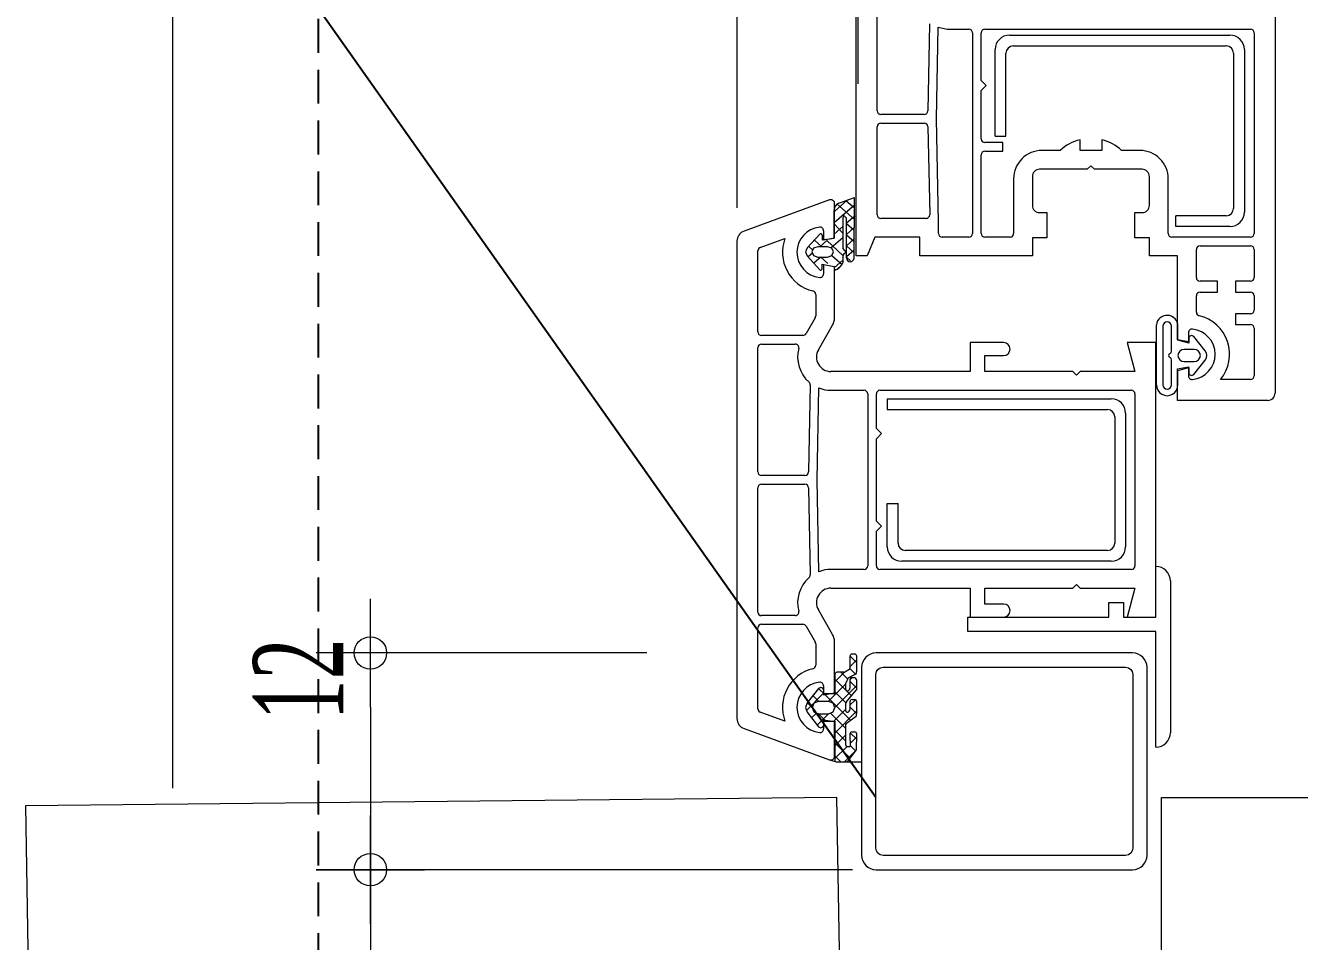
# Model space of a CAD drawing. Extents: x 775040 to 808375, y 4159409 to 4163651.
# Drawn here: x 807002.9 to 807073.4, y 4160637.2 to 4160687.9 of the extents above; entities that cross this region are included whole.
import ezdxf

# ---------------------------------------------------------------- set-up
doc = ezdxf.new("R2010")
doc.units = 0
doc.header["$MEASUREMENT"] = 0
doc.header["$PDMODE"] = 3
doc.linetypes.add('DASHED2', pattern=[0.1875, 0.125, -0.0625])
doc.linetypes.add('DUZ', pattern=[500, 500])
doc.layers.get('0').update_dxf_attribs({"linetype": 'DUZ'})
for name, color, linetype, lineweight in [('020-05', 2, 'Continuous', 20), ('05-DIM', 142, 'Continuous', 20), ('İÇ OLÇU', 31, 'Continuous', 18), ('PENCERE-05', 2, 'Continuous', 20)]:
    doc.layers.add(name, color=color, linetype=linetype, lineweight=lineweight)
doc.layers.add('hidden', color=4, linetype='DASHED2')
doc.layers.add('YAZI', color=3, linetype='Continuous')
doc.styles.add('DIN', font='times.ttf', dxfattribs={"width": 0.6})
doc.dimstyles.new('20', dxfattribs={"dimtxt": 4, "dimasz": 5, "dimexe": 0.03, "dimexo": 0, "dimgap": 0, "dimtad": 0, "dimdec": 0, "dimlfac": 100, "dimzin": 9, "dimdsep": 46, "dimtxsty": 'DIN', "dimblk": 'NOKTA', "dimcen": 0, "dimclrt": 2, "dimadec": 0, "dimazin": 0, "dimtm": 0.1, "dimtfac": 2, "dimtdec": 0, "dimtix": 1, "dimtmove": 2, "dimatfit": 3, "dimldrblk": 'NOKTA', "dimfxl": 0, "dimtvp": 0.7000000000000001, "dimtolj": 1, "dimtzin": 9, "dimarcsym": 0})

# ---------------------------------------------------------------- blocks, each defined once
blk = doc.blocks.new('NOKTA')
for p, q in [((0, -1), (0, 1)), ((-1, 0), (1, 0))]:
    blk.add_line(p, q)
blk.add_circle((0, 0), 0.3)
blk = doc.blocks.new('*D39')
at = {"layer": '05-DIM', "color": 0, "lineweight": -2, "transparency": 16777216}
for p, q in [((64810.99524013503, -4613.058420134596), (64794.69625259285, -4613.058420134596)), ((64795.69625259285, -4616.058420134596), (64795.69625259285, -4622.058420134596)), ((64807.65487296948, -4625.058420134596), (64794.69625259285, -4625.058420134596))]:
    blk.add_line(p, q, dxfattribs=at)
at = {"layer": 'Defpoints', "color": 0, "transparency": 16777216}
for p in [(64815.99524013503, -4613.058420134596), (64795.69625259285, -4625.058420134596), (64812.65487296948, -4625.058420134596)]:
    blk.add_point(p, dxfattribs=at)
at = {"layer": '05-DIM', "color": 0, "lineweight": -2, "transparency": 16777216, "xscale": 3, "yscale": 3, "zscale": 3}
for p, rotation in [((64795.69625259285, -4613.058420134596), 90), ((64795.69625259285, -4625.058420134596), 270)]:
    blk.add_blockref('NOKTA', p, dxfattribs=dict(at, rotation=rotation))
at = {"layer": '05-DIM', "color": 45, "transparency": 16777216, "insert": (64791.69625259285, -4614.521451715134), "char_height": 5, "attachment_point": 5, "rotation": 90, "style": 'DIN'}
blk.add_mtext('\\A1;12', dxfattribs=at)
blk = doc.blocks.new('*D40')
at = {"layer": '05-DIM', "color": 0, "lineweight": -2, "transparency": 16777216}
for p, q in [((64822.38528946511, -4625.058420134596), (64794.69625259285, -4625.058420134596)), ((64795.69625259285, -4628.058420134596), (64795.69625259285, -4636.058420134594)), ((64807.66275634557, -4639.058420134594), (64794.69625259285, -4639.058420134594))]:
    blk.add_line(p, q, dxfattribs=at)
at = {"layer": 'Defpoints', "color": 0, "transparency": 16777216}
for p in [(64827.38528946511, -4625.058420134596), (64795.69625259285, -4639.058420134594), (64812.66275634557, -4639.058420134594)]:
    blk.add_point(p, dxfattribs=at)
at = {"layer": '05-DIM', "color": 0, "lineweight": -2, "transparency": 16777216, "xscale": 3, "yscale": 3, "zscale": 3}
for p, rotation in [((64795.69625259285, -4625.058420134596), 90), ((64795.69625259285, -4639.058420134594), 270)]:
    blk.add_blockref('NOKTA', p, dxfattribs=dict(at, rotation=rotation))
at = {"layer": '05-DIM', "color": 45, "transparency": 16777216, "insert": (64792.19625259285, -4632.058420134584), "char_height": 5, "attachment_point": 5, "rotation": 90, "style": 'DIN'}
blk.add_mtext('\\A1;14', dxfattribs=at)
blk = doc.blocks.new('ETHYT')
at = {"color": 23}
for p, q in [((64821.53035713204, -4621.058420134596), (64776.59647534424, -4621.521274747221)), ((64821.73446346544, -4633.05687905876), (64821.53035713204, -4621.058420134596)), ((64776.59647534424, -4621.521274747221), (64776.80058167764, -4633.519733671386))]:
    blk.add_line(p, q, dxfattribs=at)
for points in [[(64837.90458167763, -4613.058420134596), (64823.69658167764, -4613.058420134596, 0.4142135623720972), (64822.89658167765, -4613.858420134593), (64822.89658167765, -4624.258420134594, 0.414213562372763), (64823.69658167764, -4625.058420134596), (64837.90458167763, -4625.058420134596, 0.4142135623747609), (64838.70458167765, -4624.258420134594), (64838.70458167765, -4613.858420134593, 0.4142135623747608)], [(64837.91418167764, -4623.868020134596, -0.414213562371098), (64837.51418167764, -4624.268020134594), (64824.08698167764, -4624.268020134594, -0.4142135623684344), (64823.68698167765, -4623.868020134596), (64823.68698167765, -4614.248820134595, -0.4142135623710982), (64824.08698167765, -4613.848820134595), (64837.51418167764, -4613.848820134595, -0.4142135623710981), (64837.91418167764, -4614.248820134595)]]:
    blk.add_lwpolyline(points, format="xyb", close=True, dxfattribs=at)
blk.add_lwpolyline([(64839.49624320568, -4633.058420134596), (64839.49624320568, -4621.058420134596), (64907.79161348495, -4621.058420134594), (64907.79161348495, -4633.058420134594)], close=True, dxfattribs=at)
at = {"layer": '020-05'}
for p, q in [((64784.74429558766, -4535.761075365997), (64784.74429558766, -4620.53591231845)), ((64815.99524013503, -4535.761075365997), (64815.99524013502, -4588.410923558267)), ((64822.70494888759, -4581.546847006293), (64822.70494888759, -4535.761075365997))]:
    blk.add_line(p, q, dxfattribs=at)
at = {"layer": 'hidden', "ltscale": 15}
blk.add_line((64792.80058167764, -4535.761075365997), (64792.80058167764, -4639.058420134596), dxfattribs=at)
at = {"layer": 'PENCERE-05'}
for p, q in [((64822.59644013502, -4591.07322343624), (64822.59644013502, -4570.25878743624)), ((64845.79644013503, -4575.873246636243), (64845.79644013503, -4598.673223436239)), ((64823.75644013502, -4583.033223436239), (64823.75644013502, -4576.153859436239)), ((64826.66639053503, -4578.224242636239), (64826.56556893502, -4583.03741183624)), ((64827.03654533504, -4583.47322343624), (64827.14295533503, -4578.393269436239)), ((64827.79644013503, -4578.513223436241), (64828.83644053504, -4578.51322623624)), ((64829.03644013502, -4578.713226236239), (64829.03644013502, -4589.833223436241)), ((64829.51644013503, -4581.353223436239), (64829.51644013503, -4578.713229036244)), ((64829.71644053502, -4578.51322903624), (64844.43644053502, -4578.513271436243)), ((64844.63644013503, -4578.71327143624), (64844.63644013503, -4589.833223436241)), ((64831.09316855321, -4578.843030677324), (64843.29316335321, -4578.843030677324)), ((64831.29316855319, -4579.443030677323), (64843.0931633532, -4579.443030677323)), ((64830.29316855319, -4584.443030677323), (64830.29316855319, -4579.643030677322)), ((64830.8931685532, -4584.443030677323), (64830.8931685532, -4579.843030677324)), ((64843.4931633532, -4579.843030677324), (64843.4931633532, -4588.443003877323)), ((64844.0931633532, -4579.643030677322), (64844.0931633532, -4588.643003877321)), ((64829.79644533504, -4581.633229036242), (64829.51644013503, -4581.353223436239)), ((64829.51644013503, -4581.913234236239), (64829.79644533504, -4581.633229036242)), ((64829.51644013503, -4584.59320583624), (64829.51644013503, -4581.913234236239)), ((64826.36561293503, -4583.233223436242), (64823.95644013504, -4583.233223436242)), ((64827.15639613503, -4589.194843036241), (64827.03654533504, -4583.47322343624)), ((64823.75644013502, -4588.79322343624), (64823.75644013502, -4583.913223436242)), ((64823.95644013504, -4583.71322343624), (64826.36561293503, -4583.71322343624)), ((64826.56556893502, -4583.90903503624), (64826.66779053504, -4588.78903503624)), ((64830.71644013503, -4584.793205836244), (64829.71644013503, -4584.793205836244)), ((64830.29316855319, -4584.443030677323), (64830.8931685532, -4584.443030677323)), ((64830.71644013503, -4585.27320583624), (64830.71644013503, -4584.793205836244)), ((64834.99644013504, -4585.233223436242), (64834.99644013504, -4584.633223436243)), ((64836.19644013503, -4584.633223436243), (64836.19644013503, -4585.233223436242)), ((64829.51644013503, -4589.833223436241), (64829.51644013503, -4585.473205836244)), ((64829.71644013503, -4585.27320583624), (64830.71644013503, -4585.27320583624)), ((64833.89644013504, -4585.233223436242), (64832.87644013502, -4585.233223436242)), ((64836.19644013503, -4585.233223436242), (64834.99644013504, -4585.233223436242)), ((64838.31644013502, -4585.233223436242), (64837.29644013503, -4585.233223436242)), ((64835.39644013504, -4586.273223436243), (64832.75644013502, -4586.273223436243)), ((64835.59644013502, -4586.07322343624), (64835.39644013504, -4586.273223436243)), ((64835.79644013503, -4586.273223436243), (64835.59644013502, -4586.07322343624)), ((64838.43644013502, -4586.273223436243), (64835.79644013503, -4586.273223436243)), ((64831.31644013502, -4586.79322343624), (64831.31644013502, -4589.833223436241)), ((64832.35644013503, -4586.673223436239), (64832.35644013503, -4588.273223436243)), ((64838.83644013504, -4588.273223436243), (64838.83644013504, -4586.673223436239)), ((64839.87644013502, -4589.833223436241), (64839.87644013502, -4586.79322343624)), ((64821.63220607657, -4588.149781165079), (64822.50114096481, -4587.826223870552)), ((64822.48205154105, -4591.183597547026), (64822.50114096481, -4587.826223870552)), ((64821.12683613504, -4587.968304849042), (64816.39002813502, -4589.692362049043)), ((64822.49917976862, -4588.254592268642), (64821.37152731109, -4589.246102406807)), ((64821.37152731109, -4590.096673341894), (64821.37152731109, -4588.5250119429)), ((64821.39524013504, -4590.064817249042), (64821.39524013504, -4588.156243249041)), ((64822.11545864797, -4587.96983684855), (64821.40953086817, -4588.590537442777)), ((64821.5338721329, -4588.186396871506), (64822.51274248907, -4589.047087481982)), ((64822.03094361084, -4588.001306935812), (64822.49845738189, -4588.41237742179)), ((64821.37152731109, -4589.293000331356), (64821.85476516998, -4589.818159779456)), ((64821.91950950657, -4588.837450685012), (64821.85476516998, -4588.982357569681)), ((64821.85476516998, -4588.982357569681), (64821.85476516998, -4590.65396198923)), ((64821.91950950657, -4588.837450685012), (64822.06237727949, -4588.982357569681)), ((64822.5163935735, -4588.861606303846), (64822.06237727949, -4589.260808873212)), ((64822.06363074492, -4591.183597547026), (64822.06237727949, -4588.982357569681)), ((64822.06237727949, -4589.273244803562), (64822.49278345577, -4589.651687722257)), ((64826.46783453504, -4588.993223436244), (64823.95644013504, -4588.993223436244)), ((64827.15644013502, -4589.833223436241), (64827.15644013502, -4589.199031436243)), ((64832.75644013502, -4588.673223436239), (64833.15644013502, -4588.673223436239)), ((64833.15644013502, -4588.673223436239), (64833.15644013502, -4590.07322343624)), ((64838.03644013502, -4590.07322343624), (64838.03644013502, -4588.673223436239)), ((64838.03644013502, -4588.673223436239), (64838.43644013502, -4588.673223436239)), ((64843.0931633532, -4588.843003877324), (64840.29316375322, -4588.843003877324)), ((64840.29316375322, -4589.443003877323), (64840.29316375322, -4588.843003877324)), ((64820.57822386282, -4589.866080478716), (64819.88750190065, -4590.628085759827)), ((64820.71763610479, -4589.919862366591), (64820.71763610479, -4590.20195076625)), ((64820.79524013503, -4589.676628849042), (64820.79524013503, -4590.170613649041)), ((64821.85476516998, -4589.443355818428), (64821.37152731109, -4589.868252011447)), ((64822.4934599765, -4589.503920715297), (64822.06237727949, -4589.882958477852)), ((64822.06237727949, -4589.895394408204), (64822.51259045607, -4590.291253013313)), ((64823.63644013503, -4590.033223436239), (64823.19644013503, -4591.07322343624)), ((64826.11644013504, -4590.033223436239), (64823.63644013503, -4590.033223436239)), ((64826.11644013504, -4591.07322343624), (64826.11644013504, -4590.033223436239)), ((64828.83644013504, -4590.033223436239), (64827.35644013503, -4590.033223436239)), ((64831.11644013504, -4590.033223436239), (64829.71644013503, -4590.033223436239)), ((64844.43644013502, -4590.033223436239), (64840.07644013503, -4590.033223436239)), ((64843.29316335321, -4589.443003877323), (64840.29316375322, -4589.443003877323)), ((64815.99524013503, -4590.256177249041), (64815.99524013503, -4616.685049649041)), ((64817.28683613504, -4590.600396449041), (64818.65351293502, -4590.102966849041)), ((64819.88750190065, -4590.628085759827), (64819.79332832019, -4590.850621332707)), ((64819.96646922325, -4590.541125308004), (64820.1956170456, -4590.742607943426)), ((64820.24065282739, -4590.643611497468), (64820.14647924692, -4590.850621332707)), ((64820.47608677855, -4590.560807563374), (64820.24065282739, -4590.643611497468)), ((64820.28060845753, -4590.195188674394), (64820.69642976164, -4590.560807563374)), ((64821.01758486622, -4590.560807563374), (64820.47608677855, -4590.560807563374)), ((64820.97234432919, -4590.219241335228), (64820.58387830977, -4590.560807563374)), ((64821.37152731109, -4590.096673341894), (64820.71763610479, -4590.20195076625)), ((64820.79524013503, -4590.170613649041), (64821.39524013504, -4590.064817249042)), ((64820.97234432919, -4590.219241335228), (64821.85476516998, -4591.047280676185)), ((64821.25301881736, -4590.643611497468), (64821.01758486622, -4590.560807563374)), ((64821.85476516998, -4590.065505423068), (64821.21320571947, -4590.62960892427)), ((64821.34719239782, -4590.850621332707), (64821.25301881736, -4590.643611497468)), ((64821.85476516998, -4590.65396198923), (64821.91362365779, -4590.741941169204)), ((64821.91362365779, -4590.741941169204), (64821.94893875044, -4590.762642152733)), ((64822.51259045607, -4590.109249477378), (64822.06237727949, -4590.505108082487)), ((64822.06237727949, -4590.517544012839), (64822.48710952965, -4590.890998022729)), ((64832.35644013503, -4590.07322343624), (64832.35644013503, -4591.07322343624)), ((64833.15644013502, -4590.07322343624), (64832.35644013503, -4590.07322343624)), ((64838.83644013504, -4590.07322343624), (64838.03644013502, -4590.07322343624)), ((64838.83644013504, -4591.07322343624), (64838.83644013504, -4590.07322343624)), ((64841.43644013502, -4592.273223436243), (64841.43644013502, -4590.71322343624)), ((64841.63644013503, -4590.513223436241), (64844.43644013502, -4590.513223436241)), ((64844.63644013503, -4590.71322343624), (64844.63644013503, -4592.273223436243)), ((64817.15524013502, -4595.271249649044), (64817.15524013502, -4590.788335249041)), ((64819.79332832019, -4590.850621332707), (64819.88750190065, -4591.067981659706)), ((64819.88750190065, -4591.067981659706), (64820.57771351973, -4591.833966148546)), ((64820.17783678327, -4590.917827394562), (64819.94035603183, -4591.126636918374)), ((64820.14647924692, -4590.850621332707), (64820.24065282739, -4591.052455922067)), ((64820.24065282739, -4591.052455922067), (64820.47608677855, -4591.140435102041)), ((64820.63223899751, -4591.140435102041), (64820.25314702904, -4591.473759015384)), ((64820.47608677855, -4591.140435102041), (64821.01758486622, -4591.140435102041)), ((64820.6480690739, -4591.140435102041), (64821.03653509328, -4591.482001330181)), ((64821.01758486622, -4591.140435102041), (64821.25301881736, -4591.052455922067)), ((64821.25301881736, -4591.052455922067), (64821.34719239782, -4590.850621332707)), ((64821.25376545831, -4591.050855707132), (64821.81328047403, -4591.542820059107)), ((64821.85476516998, -4591.309804632339), (64821.38558443754, -4591.722340826216)), ((64821.91362365779, -4590.959301496205), (64821.85476516998, -4591.047280676185)), ((64821.85476516998, -4591.047280676185), (64821.85476516998, -4591.447012870123)), ((64821.91362365779, -4590.959301496205), (64822.00191138945, -4590.886848053875)), ((64821.94893875044, -4590.938600512682), (64821.91362365779, -4590.959301496205)), ((64822.00191138945, -4590.81439461154), (64821.94893875044, -4590.762642152733)), ((64822.00191138945, -4590.886848053875), (64822.00191138945, -4590.81439461154)), ((64822.48774018434, -4590.753249161951), (64822.06237727949, -4591.127257687123)), ((64822.06237727949, -4591.139693617475), (64822.28845009791, -4591.338472496482)), ((64823.19644013503, -4591.07322343624), (64822.59644013502, -4591.07322343624)), ((64832.35644013503, -4591.07322343624), (64826.11644013504, -4591.07322343624)), ((64840.39644013504, -4591.07322343624), (64838.83644013504, -4591.07322343624)), ((64840.39644013504, -4595.71344223624), (64840.39644013504, -4591.07322343624)), ((64820.71723060466, -4591.524051194176), (64821.38558443754, -4591.646806848128)), ((64820.71723060466, -4591.652784444255), (64820.71723060466, -4591.524051194176)), ((64820.71728461458, -4591.78032612576), (64820.71723060466, -4591.652784444255)), ((64820.79524013503, -4591.570613649043), (64820.79524013503, -4592.064598449042)), ((64821.39524013504, -4591.676409649041), (64820.79524013503, -4591.570613649043)), ((64821.38558443754, -4591.646806848128), (64821.38558443754, -4591.86141016253)), ((64821.38558443754, -4591.788909687657), (64821.44696942989, -4591.842883624255)), ((64821.39524013504, -4594.509844049042), (64821.39524013504, -4591.676409649041)), ((64821.78627469594, -4591.587311134828), (64821.54217023512, -4591.801944682655)), ((64842.59644013502, -4592.47322343624), (64841.63644013503, -4592.47322343624)), ((64842.59644013502, -4593.07322343624), (64842.59644013502, -4592.47322343624)), ((64844.43644013502, -4592.47322343624), (64843.59644013502, -4592.47322343624)), ((64843.59644013502, -4592.47322343624), (64843.59644013502, -4593.07322343624)), ((64820.35524013503, -4593.20436604904), (64820.35524013503, -4594.391946449041)), ((64841.43644013502, -4594.18548623624), (64841.43644013502, -4593.273223436243)), ((64841.63644013503, -4593.07322343624), (64842.59644013502, -4593.07322343624)), ((64843.59644013502, -4593.07322343624), (64844.43644013502, -4593.07322343624)), ((64844.63644013503, -4593.273223436243), (64844.63644013503, -4594.07322343624)), ((64843.59644013502, -4594.273223436243), (64843.59644013502, -4594.873223436241)), ((64844.43644013502, -4594.273223436243), (64843.59644013502, -4594.273223436243)), ((64820.32844533502, -4594.491946449039), (64819.82077933503, -4595.371249649043)), ((64820.50241973503, -4596.27061364904), (64821.28806053502, -4594.909844049043)), ((64839.22015526313, -4598.209281924272), (64839.22015526313, -4594.889371219857)), ((64839.57636415095, -4594.959862951475), (64839.57636415095, -4598.209281924272)), ((64840.05684415095, -4596.324312437873), (64840.05684415095, -4594.959862951475)), ((64840.41720415094, -4595.743545209338), (64840.41720415094, -4594.959862951475)), ((64843.59644013502, -4594.873223436241), (64844.43644013502, -4594.873223436241)), ((64819.64757413503, -4595.471249649041), (64817.35524013503, -4595.471249649041)), ((64840.99644013504, -4595.325253436242), (64840.99644013504, -4595.819238636239)), ((64841.01780415095, -4595.643632437876), (64841.01780415095, -4595.905810805505)), ((64841.92512856894, -4596.327200122674), (64841.30065391814, -4595.540683591871)), ((64844.63644013503, -4595.07322343624), (64844.63644013503, -4597.71322343624)), ((64817.15524013502, -4603.030613649042), (64817.15524013502, -4596.151249649041)), ((64817.35524013503, -4595.951249649044), (64819.22246013503, -4595.951249649044)), ((64828.91524013503, -4595.87063684904), (64828.91524013503, -4597.470635249041)), ((64830.75524013503, -4595.87063684904), (64828.91524013503, -4595.87063684904)), ((64837.59524013502, -4595.87063684904), (64838.02412293504, -4597.471249649041)), ((64839.19524013503, -4595.87063684904), (64837.59524013502, -4595.87063684904)), ((64839.19524013503, -4611.070590449041), (64839.19524013503, -4595.87063684904)), ((64840.05684415095, -4596.353401097471), (64840.05684415095, -4596.324312437873)), ((64840.99644013504, -4595.819238636239), (64840.39644013504, -4595.71344223624)), ((64841.01780415095, -4595.905810805505), (64840.41720415094, -4595.743545209338)), ((64841.31810415095, -4596.244232437874), (64840.75754415094, -4596.244232437874)), ((64829.71524013502, -4596.591249649044), (64830.75524013503, -4596.590636849041)), ((64829.71524013502, -4597.471249649041), (64829.71524013502, -4596.591249649044)), ((64839.95674415094, -4596.480545314671), (64839.99678415094, -4596.457428220676)), ((64839.99678415094, -4596.711716254673), (64839.95674415094, -4596.68859916067)), ((64840.05684415095, -4598.209281924272), (64840.05684415095, -4596.815743377871)), ((64840.75754415094, -4596.924912437871), (64841.31810415095, -4596.924912437871)), ((64841.30065391814, -4597.628461283874), (64841.92512856894, -4596.841944352675)), ((64828.91524013503, -4597.470635249041), (64821.19524013503, -4597.470613649044)), ((64834.59524013502, -4597.471249649041), (64829.71524013502, -4597.471249649041)), ((64834.79524013503, -4597.67124964904), (64834.59524013502, -4597.471249649041)), ((64834.99524013503, -4597.471249649041), (64834.79524013503, -4597.67124964904)), ((64838.02412293504, -4597.471249649041), (64834.99524013503, -4597.471249649041)), ((64840.39644013504, -4597.325034636242), (64840.99644013504, -4597.21923863624)), ((64840.39644013504, -4599.07322343624), (64840.39644013504, -4597.325034636242)), ((64840.40990176714, -4597.415381352157), (64841.01780415095, -4597.258306221136)), ((64840.40990176714, -4598.209281924272), (64840.40990176714, -4597.415381352157)), ((64840.99644013504, -4597.21923863624), (64840.99644013504, -4597.71322343624)), ((64841.01780415095, -4597.258306221136), (64841.01780415095, -4597.525512437871)), ((64820.04714773504, -4598.205224449042), (64819.96285933502, -4603.03410404904)), ((64820.43531333502, -4603.470613649044), (64820.52410293503, -4598.38384884904)), ((64844.43644013502, -4597.913223436242), (64842.77844053502, -4597.913223436242)), ((64821.19524013503, -4598.510613649039), (64823.03531373503, -4598.51061844904)), ((64823.23531333504, -4598.710618449042), (64823.23531333504, -4608.23060884904)), ((64823.71531333502, -4600.631239649041), (64823.71531333502, -4598.71062084904)), ((64823.91531373504, -4598.510620849042), (64837.83524053503, -4598.510660049042)), ((64824.31744807404, -4598.977992631839), (64836.71737487403, -4598.977992631839)), ((64824.31744807404, -4598.977992631839), (64824.31744807404, -4599.577992631837)), ((64838.03524013502, -4598.710660049041), (64838.03524013502, -4608.230567249042)), ((64845.39644013504, -4599.07322343624), (64840.39644013504, -4599.07322343624)), ((64824.31744807404, -4599.577992631837), (64836.51737487405, -4599.577992631837)), ((64837.51737487405, -4599.777992631836), (64837.51737487405, -4607.178601631838)), ((64836.91737487404, -4599.977992631839), (64836.91737487404, -4606.978601631841)), ((64823.99531333502, -4600.91123964904), (64823.71531333502, -4600.631239649041)), ((64823.71531333502, -4601.191239649041), (64823.99531333502, -4600.91123964904)), ((64823.71531333502, -4605.749987649042), (64823.71531333502, -4601.191239649041)), ((64819.76288973504, -4603.230613649041), (64817.35524013503, -4603.230613649041)), ((64817.15524013502, -4610.789977649039), (64817.15524013502, -4603.910613649041)), ((64817.35524013503, -4603.710613649042), (64819.76288973504, -4603.710613649042)), ((64819.96285933502, -4603.907123249041), (64820.04714773504, -4608.73600284904)), ((64820.52410293503, -4608.557378449043), (64820.43531333502, -4603.470613649044)), ((64824.31744807404, -4607.178601631838), (64824.31744807404, -4604.778601631837)), ((64824.31744807404, -4604.778601631837), (64824.91744807405, -4604.778601631837)), ((64824.91744807405, -4606.978601631841), (64824.91744807405, -4604.778601631837)), ((64823.99531333502, -4606.029987649041), (64823.71531333502, -4605.749987649042)), ((64823.71531333502, -4606.30998764904), (64823.99531333502, -4606.029987649041)), ((64823.71531333502, -4608.230606449042), (64823.71531333502, -4606.30998764904)), ((64836.51737487405, -4607.378601631837), (64825.31744807404, -4607.378601631837)), ((64836.71737487403, -4607.978601631841), (64825.11744807403, -4607.978601631841)), ((64839.19524013503, -4611.070590449041), (64839.19524013503, -4608.267790449043)), ((64823.03531373503, -4608.430608849043), (64821.19524013503, -4608.430613649043)), ((64837.83524053503, -4608.430567249041), (64823.91531373504, -4608.430606449039)), ((64839.99604013503, -4609.06859044904), (64839.99604013503, -4617.47699044904)), ((64821.19524013503, -4609.470613649044), (64828.91524013503, -4609.47059204904)), ((64828.91524013503, -4609.47059204904), (64828.91524013503, -4611.070590449041)), ((64829.71524013502, -4610.349977649044), (64829.71524013502, -4609.46997764904)), ((64829.71524013502, -4609.46997764904), (64834.59524013502, -4609.46997764904)), ((64834.59524013502, -4609.46997764904), (64834.79524013503, -4609.269977649043)), ((64834.79524013503, -4609.269977649043), (64834.99524013503, -4609.46997764904)), ((64834.99524013503, -4609.46997764904), (64838.02412293504, -4609.46997764904)), ((64838.02412293504, -4609.46997764904), (64837.59524013502, -4611.070590449041)), ((64830.75524013503, -4610.350590449039), (64829.71524013502, -4610.349977649044)), ((64836.59264013504, -4610.269790449043), (64837.39344013504, -4610.269790449043)), ((64836.59264013504, -4611.070590449041), (64836.59264013504, -4610.269790449043)), ((64837.39344013504, -4610.269790449043), (64837.39344013504, -4611.070590449041)), ((64819.22246013503, -4610.989977649044), (64817.35524013503, -4610.989977649044)), ((64821.28806053502, -4612.031383249045), (64820.50241973503, -4610.670613649041)), ((64828.78484013503, -4611.87139044904), (64828.78484013503, -4611.070590449041)), ((64828.78484013503, -4611.070590449041), (64836.59264013504, -4611.070590449041)), ((64828.91524013503, -4611.070590449041), (64830.75524013503, -4611.070590449041)), ((64837.39344013504, -4611.070590449041), (64839.19524013503, -4611.070590449041)), ((64837.59524013502, -4611.070590449041), (64839.19524013503, -4611.070590449041)), ((64817.15524013502, -4616.15289204904), (64817.15524013502, -4611.669977649044)), ((64817.35524013503, -4611.46997764904), (64819.64757413503, -4611.46997764904)), ((64819.82077933503, -4611.56997764904), (64820.32844533502, -4612.449280849041)), ((64839.19524013503, -4611.87139044904), (64828.78484013503, -4611.87139044904)), ((64839.19524013503, -4618.277790449045), (64839.19524013503, -4611.87139044904)), ((64820.35524013503, -4612.54928084904), (64820.35524013503, -4613.736861249041)), ((64821.39524013504, -4615.264817249041), (64821.39524013504, -4612.431383249041)), ((64822.25267597214, -4613.237216528471), (64822.25267597214, -4613.882974709823)), ((64822.63319517036, -4613.596082402017), (64822.25434930004, -4613.217236531704)), ((64822.51307517035, -4613.117096528471), (64822.37279597211, -4613.117096528471)), ((64822.63319517036, -4614.025703188749), (64822.63319517036, -4613.237216528471)), ((64822.1930831879, -4613.986730531597), (64821.9719498816, -4614.126527685085)), ((64822.56294697522, -4614.233648094838), (64822.2474193313, -4613.918120450939)), ((64822.25267597214, -4613.826155289988), (64822.63319517036, -4613.445636091765)), ((64821.41503909846, -4614.663792163652), (64821.95304472469, -4614.125786537423)), ((64821.41503909846, -4614.253632495538), (64821.41503909846, -4615.329671683847)), ((64822.04481938067, -4615.131148276234), (64821.41503909846, -4614.501367994033)), ((64821.9093756363, -4614.124074557827), (64821.52881861951, -4614.124037168371)), ((64822.12778652697, -4614.506301534575), (64821.74554345383, -4614.12405846143)), ((64821.9093756363, -4614.124074557827), (64821.9719498816, -4614.126527685085)), ((64822.16003845389, -4614.437611287543), (64822.02618089419, -4614.722701504481)), ((64822.02618089419, -4615.079374702664), (64822.02618089419, -4614.722701504481)), ((64822.16003845389, -4614.437611287543), (64822.59853809742, -4614.215630905988)), ((64822.24743035178, -4614.539214798297), (64822.35958231481, -4614.427062835271)), ((64822.24743035178, -4614.525999355534), (64822.24743035178, -4615.005533641883)), ((64822.6333326653, -4615.011847672906), (64822.24743035178, -4614.62594535939)), ((64822.4731726653, -4614.426642843999), (64822.36330563105, -4614.426642843999)), ((64822.54279617516, -4614.243848974929), (64822.60574739818, -4614.180897751912)), ((64822.6333326653, -4615.046082954805), (64822.6333326653, -4614.586802843998)), ((64819.84408187204, -4616.234749390069), (64820.80598311093, -4615.272848151189)), ((64820.51814158256, -4615.020972073722), (64819.88405589691, -4615.819836605322)), ((64820.52663371879, -4615.736404278266), (64820.20531802978, -4615.415088589247)), ((64820.63286103228, -4614.964655252956), (64820.51814158256, -4615.020972073722)), ((64820.80598311093, -4615.307939782429), (64820.51872768112, -4615.020684352619)), ((64820.75383790651, -4615.008457224665), (64820.63286103228, -4614.964655252956)), ((64820.80598311093, -4615.127348290724), (64820.75383790651, -4615.008457224665)), ((64820.79524013503, -4614.876628849041), (64820.79524013503, -4615.37061364904)), ((64820.79524013503, -4615.37061364904), (64821.39524013504, -4615.264817249041)), ((64820.80598311093, -4615.329671683847), (64820.80598311093, -4615.127348290724)), ((64821.41503909846, -4615.329671683847), (64820.80598311093, -4615.329671683847)), ((64822.28300710984, -4616.784963781358), (64820.82771501235, -4615.329671683847)), ((64821.05024087183, -4615.736404278266), (64822.02618089419, -4614.760464255904)), ((64821.41409989963, -4616.080359138419), (64822.6333326653, -4614.861126372747)), ((64822.02868058156, -4615.82282336509), (64821.41503909846, -4615.209181882001)), ((64822.02618089419, -4615.079374702664), (64822.04495316777, -4615.131519907076)), ((64822.04495316777, -4615.131519907076), (64822.09292675582, -4615.158635413371)), ((64822.34313714072, -4615.429466036281), (64822.04550020838, -4615.131829103937)), ((64822.05538220865, -4615.765605592738), (64822.60446346852, -4615.124198928288)), ((64822.09292675582, -4615.158635413371), (64822.14715776841, -4615.150292180664)), ((64822.20847918656, -4615.094079870842), (64822.14715776841, -4615.150292180664)), ((64819.88405589691, -4615.819836605322), (64819.78810872078, -4616.082648435566)), ((64819.78810872078, -4616.082648435566), (64819.88405589691, -4616.343374457627)), ((64820.15807729536, -4616.075661742792), (64819.8921078086, -4615.809692256047)), ((64820.25532975233, -4615.838608878914), (64820.15521095986, -4616.082648435566)), ((64820.15521095986, -4616.082648435566), (64820.25532975233, -4616.326687992218)), ((64820.50145511715, -4615.736404278266), (64820.25532975233, -4615.838608878914)), ((64821.07088074934, -4615.736404278266), (64820.50145511715, -4615.736404278266)), ((64821.31492030599, -4615.838608878914), (64821.07088074934, -4615.736404278266)), ((64821.41503909846, -4616.082648435566), (64821.31492030599, -4615.838608878914)), ((64821.31492030599, -4616.326687992218), (64821.41503909846, -4616.082648435566)), ((64822.05538220865, -4615.765605592738), (64822.02618089419, -4615.828179838029)), ((64822.02618089419, -4616.259942130566), (64822.02618089419, -4615.828179838029)), ((64822.24743035178, -4615.954842574234), (64822.55442837747, -4615.647844548566)), ((64822.24743035178, -4615.76067220241), (64822.24743035178, -4616.184015261608)), ((64822.60917801513, -4616.403320798667), (64822.24743035178, -4616.041573135322)), ((64822.36755035179, -4615.640552202411), (64822.51321266529, -4615.640552202411)), ((64822.62067847472, -4615.707007370287), (64822.56687749743, -4615.653206392995)), ((64822.6333326653, -4616.22456457453), (64822.6333326653, -4615.76067220241)), ((64818.65351293502, -4616.838260449042), (64817.28683613504, -4616.34083044904)), ((64819.88405589691, -4616.343374457627), (64820.51814158256, -4617.142238989227)), ((64820.13151047892, -4616.655134671159), (64820.40078778758, -4616.385857362491)), ((64820.25532975233, -4616.326687992218), (64820.50145511715, -4616.426806784688)), ((64820.44472070011, -4617.049738337957), (64821.06765225336, -4616.426806784688)), ((64820.50145511715, -4616.426806784688), (64821.07088074934, -4616.426806784688)), ((64820.91595493165, -4616.833539379108), (64820.50922233723, -4616.426806784688)), ((64821.39524013504, -4616.876409649043), (64820.79524013503, -4616.77061364904)), ((64820.79524013503, -4616.77061364904), (64820.79524013503, -4617.264598449041)), ((64820.80598311093, -4617.037948580402), (64820.80598311093, -4616.833539379108)), ((64820.80598311093, -4616.833539379108), (64821.41503909846, -4616.833539379108)), ((64821.07088074934, -4616.426806784688), (64821.31492030599, -4616.326687992218)), ((64822.02618089419, -4617.235951453653), (64821.1745182686, -4616.384288828072)), ((64821.36873354691, -4616.833539379108), (64822.02618089419, -4616.176092031843)), ((64821.41503909846, -4617.495047715523), (64822.62249321997, -4616.287593594019)), ((64821.41503909846, -4616.833539379108), (64821.41503909846, -4618.608562137309)), ((64822.02618089419, -4616.259942130566), (64822.04495316777, -4616.312087334978)), ((64822.04495316777, -4616.312087334978), (64822.09292675582, -4616.339202841273)), ((64822.05538220865, -4616.944087212463), (64822.60446346852, -4616.560246544936)), ((64822.09292675582, -4616.339202841273), (64822.14715776841, -4616.330859608566)), ((64822.20847918656, -4616.272561490567), (64822.14715776841, -4616.328773800389)), ((64816.39002813502, -4617.248865249045), (64821.12683613504, -4618.97292244904)), ((64820.51814158256, -4617.142238989227), (64820.63286103228, -4617.20064161817)), ((64820.63286103228, -4617.20064161817), (64820.75383790651, -4617.156839646466)), ((64820.75383790651, -4617.156839646466), (64820.80598311093, -4617.037948580402)), ((64821.39524013504, -4618.78498404904), (64821.39524013504, -4616.876409649043)), ((64822.02618089419, -4617.943765341619), (64821.41503909846, -4617.332623545904)), ((64822.05538220865, -4616.944087212463), (64822.02618089419, -4617.006661457754)), ((64822.02618089419, -4618.158027571184), (64822.02618089419, -4617.006661457754)), ((64822.24743035178, -4617.546478916945), (64822.26759757045, -4618.22894504919)), ((64822.62709767955, -4617.836868239023), (64822.2686033105, -4617.478373869981)), ((64822.36755035179, -4617.426358916946), (64822.51321266529, -4617.426358916946)), ((64822.61437879996, -4618.429239572488), (64822.6333326653, -4617.546478916945)), ((64821.41503909846, -4618.20286160349), (64822.02618089419, -4617.591719807775)), ((64822.26171855834, -4618.887116893744), (64821.41503909846, -4618.04043743387)), ((64821.41503909846, -4618.910675491457), (64822.09005146973, -4618.235663120187)), ((64822.02618089419, -4618.158027571184), (64822.04495316777, -4618.210172775596)), ((64822.04495316777, -4618.210172775596), (64822.09292675582, -4618.237288281891)), ((64822.09292675582, -4618.237288281891), (64822.26759757045, -4618.22894504919)), ((64822.26269440689, -4618.063020183023), (64822.63013122488, -4617.695583365025)), ((64822.56968431857, -4618.487268766014), (64822.26626497183, -4618.183849419258)), ((64821.41503909846, -4618.608562137309), (64821.41503909846, -4619.006132209728)), ((64821.75299998636, -4619.086212209733), (64821.41503909846, -4618.748251321838)), ((64821.94731626815, -4619.086212209733), (64822.61460019495, -4618.418928282941)), ((64822.10837398549, -4619.086212209733), (64822.61437879996, -4618.429239572488)), ((64821.12683613504, -4618.97292244904), (64821.49511909847, -4619.086212209733)), ((64821.49511909847, -4619.086212209733), (64822.10837398549, -4619.086212209733)), ((64822.10837398549, -4619.086212209733), (64822.89658167765, -4619.086212209733))]:
    blk.add_line(p, q, dxfattribs=at)
for centre, radius, start, end in [((64827.79643972647, -4576.673223052852), 1.840000383391247, 249.1970872005221, 270.0000127215608), ((64828.83644014302, -4578.713226228248), 0.1999999920064308, 359.9999977102775, 89.99988769791628), ((64829.71644018563, -4578.713229086827), 0.2000000505849465, 89.99989990004256, 179.9999855086723), ((64844.43644014302, -4578.713271428245), 0.1999999920064422, 359.9999977097564, 89.99988769791628), ((64831.09316855321, -4579.643030677322), 0.8, 90, 180), ((64831.29316855319, -4579.843030677324), 0.4, 90, 180), ((64843.0931633532, -4579.843030677324), 0.4, 0, 90), ((64843.29316335321, -4579.643030677322), 0.8, 0, 90), ((64823.95643998562, -4583.033223585657), 0.1999998505850192, 179.999957195633, 270.0000428045754), ((64826.36561267266, -4583.033223309701), 0.2000001265409872, 270.0000751637639, 358.7999885632384), ((64823.95643998562, -4583.913223286825), 0.1999998505850192, 89.99995719542459, 180.000042804367), ((64826.36561267266, -4583.91322356278), 0.2000001265409872, 1.200011436761621, 89.99992483540237), ((64829.71643998563, -4584.593205985659), 0.1999998505850192, 179.999957195633, 270.0000428045754), ((64835.55583916682, -4586.967121661206), 2.400001708597828, 103.4786351751496, 133.7422841573323), ((64835.63704110323, -4586.967121661206), 2.400001708597828, 46.25771584266767, 76.5213648248504), ((64829.71643998563, -4585.473205686825), 0.1999998505850192, 89.99995719542459, 180.000042804367), ((64832.87643896959, -4586.793222270806), 1.559998834563072, 89.99995719542459, 180.0000428042628), ((64838.31644130046, -4586.793222270806), 1.559998834563072, 359.9999571957372, 90.00004280457543), ((64832.7564398362, -4586.673223137414), 0.3999997011700352, 89.99995719542459, 180.0000428041585), ((64838.43644043386, -4586.673223137414), 0.3999997011700381, 359.9999571958415, 90.00004280457543), ((64821.19524018168, -4588.156243316993), 0.1999999533394205, 1.946681036561365e-05, 110.0000103513591), ((64821.77192731107, -4588.5250119429), 0.4004000000000001, 110.4233585073023, 180), ((64832.7564398362, -4588.273223735074), 0.3999997011700381, 179.999957195633, 270.0000428045754), ((64838.43644043386, -4588.273223735074), 0.3999997011700352, 269.9999571954246, 4.280436697412411e-05), ((64843.0931633532, -4588.443003877323), 0.4, 270, 0), ((64823.95643998562, -4588.793223585659), 0.1999998505850192, 179.999957195633, 270.0000428045754), ((64826.46783440818, -4588.793223447597), 0.1999999886460662, 270.0000363429096, 1.199979258846427), ((64826.9564427162, -4589.199038018978), 0.1999974189430398, 0.001885840180548564, 1.201877680210764), ((64843.29316335321, -4588.643003877321), 0.8, 270, 0), ((64816.59523958295, -4590.256177266247), 0.5999994479281128, 109.9999543467219, 179.9999983569651), ((64820.71524018604, -4590.87061364904), 1.399999993211638, 95.7391726035183, 264.2608273964816), ((64820.59524017746, -4589.67662868956), 0.1999999575748879, 359.9999543118541, 95.73918391351401), ((64820.63755610479, -4589.919862366591), 0.08008000000000004, 0, 137.8091716192166), ((64827.35643998561, -4589.833223585654), 0.1999998505850192, 179.9999571961541, 270.0000428045754), ((64828.83644028445, -4589.833223585654), 0.1999998505850192, 269.9999571954246, 4.28038458720451e-05), ((64829.71643998563, -4589.833223585654), 0.1999998505850192, 179.9999571961541, 270.0000428045754), ((64831.11644028446, -4589.833223585654), 0.1999998505850192, 269.9999571954246, 4.28038458720451e-05), ((64840.07643998561, -4589.833223585654), 0.1999998505850192, 179.9999571961541, 270.0000428045754), ((64844.43644028444, -4589.833223585654), 0.1999998505850192, 269.9999571954246, 4.28038458720451e-05), ((64817.35524023663, -4590.78833505478), 0.2000001016054804, 110.0000116423363, 180.0000556526598), ((64820.71523985306, -4590.87061352924), 2.19999984320999, 159.5780964775672, 256.5066113216238), ((64841.63643998561, -4590.713223286826), 0.1999998505850192, 89.99995719542459, 180.000042804367), ((64844.43644028444, -4590.713223286826), 0.1999998505850192, 359.999957195633, 90.00004280457543), ((64822.27284114297, -4591.183597547026), 0.2092103980591463, 180.0000000034393, 359.9999999998958), ((64820.59524017746, -4592.064598608524), 0.1999999575748671, 264.260816086486, 4.568814587937176e-05), ((64820.63720462176, -4591.780360037137), 0.08008000000000004, 222.0213121557337, 0.0242629732401683), ((64841.63643998561, -4592.273223585655), 0.1999998505850192, 179.999957195633, 270.0000428045754), ((64844.43644028444, -4592.273223585655), 0.1999998505850192, 269.9999571954246, 4.280436697412411e-05), ((64820.15524003202, -4593.204365860214), 0.2000001030148482, 359.9999459043932, 76.50653862946628), ((64841.63643998561, -4593.273223286824), 0.1999998505850192, 89.99995719542459, 180.000042804367), ((64844.43644028444, -4593.273223286824), 0.1999998505850192, 359.999957195633, 90.00004280457543), ((64841.63643998439, -4594.185486225071), 0.1999998493459886, 180.0000032000879, 256.5065959247385), ((64844.43644028444, -4594.073223585658), 0.1999998505850192, 269.9999571954246, 4.28038458720451e-05), ((64820.1552394645, -4594.391946475911), 0.2000006705344719, 330.0001197932149, 7.696677706992235e-06), ((64820.5952372529, -4594.509843410096), 0.8000028821379983, 330.0000663343421, 359.9999542391083), ((64839.81660415094, -4594.959862951475), 0.6006000000000001, 0, 173.259724336332), ((64839.81660415094, -4594.959862951475), 0.2402400000000093, 0, 180), ((64841.07643862466, -4596.519238887626), 2.200000778335512, 320.6816174303482, 76.50656916173233), ((64844.43644028444, -4595.073223286827), 0.1999998505850192, 359.999957195633, 90.00004280457543), ((64817.35523998561, -4595.271249798456), 0.1999998505850192, 179.999957195633, 270.0000428045754), ((64819.64757412284, -4595.271249421387), 0.2000002276571137, 270.0000034934683, 329.9999623455193), ((64841.1964399117, -4595.325253476762), 0.1999997766682014, 84.26075878988063, 179.9999883924512), ((64841.17796415622, -4595.643632363632), 0.1601600052717673, 39.9999555426599, 180.0000265591139), ((64841.07644008401, -4596.519238636241), 1.399999993211638, 275.7391726035183, 84.26082739648169), ((64817.35523998561, -4596.15124949963), 0.1999998505850192, 89.99995719542459, 180.0000428038459), ((64819.22246016016, -4596.151249770792), 0.2000001217514953, 345.2507531592698, 90.00000720121385), ((64821.1952418234, -4596.670613233315), 1.840001323573339, 165.2507192659323, 228.6379404524882), ((64821.19524041958, -4596.670613440323), 0.8000002087202115, 150.0000258914953, 269.9999796211567), ((64830.75524013503, -4596.230636849041), 0.3599999999999796, 270, 90), ((64839.93672394486, -4596.353401130191), 0.1201202060822755, 300.000056752993, 1.560502707847888e-05), ((64840.75754415094, -4596.584572437871), 0.3403399999999637, 90, 270), ((64841.31810415095, -4596.584572437871), 0.3403399999999637, 270, 90), ((64841.61840416855, -4596.584572237671), 0.4004001290953214, 320.0000237049839, 39.99997629501613), ((64840.01680417896, -4596.584572237671), 0.1201199719970534, 120.0000231348294, 239.9999768651705), ((64839.93672394486, -4596.815743345158), 0.1201202060822666, 359.999984394973, 59.99994324700706), ((64841.19644009259, -4597.713223595722), 0.1999999575748983, 179.9999543118541, 275.739183913514), ((64841.17796415622, -4597.525512512113), 0.1601600052717491, 179.9999734408861, 320.0000444573401), ((64844.43644028444, -4597.713223585657), 0.1999998505850192, 269.9999571954246, 4.280436697412411e-05), ((64819.84717825077, -4598.201733673342), 0.199999950370324, 358.9999153965354, 48.63789634420668), ((64821.19523900466, -4596.670619666134), 1.839993982909132, 248.6078599546697, 270.0000351981526), ((64839.81502851514, -4598.214996016115), 0.5949006948981815, 179.4496587691191, 0.5503412308809389), ((64839.81660415094, -4598.209281924272), 0.2402399999999636, 180, 0), ((64823.03531334303, -4598.710618441046), 0.1999999920064308, 359.9999977097564, 89.99988769875004), ((64823.91531338562, -4598.710620899628), 0.2000000505849465, 89.99989990004256, 179.9999855086723), ((64836.71737487403, -4599.777992631836), 0.8, 0, 90), ((64837.83524014302, -4598.71066004105), 0.1999999920064308, 359.9999977097564, 89.99988769791628), ((64845.39644043385, -4598.67322373507), 0.3999997011700409, 269.9999571954246, 4.280436697412411e-05), ((64836.51737487405, -4599.977992631839), 0.4, 0, 90), ((64817.35523998561, -4603.030613798455), 0.1999998505850192, 179.999957195633, 270.0000428045754), ((64819.7628897922, -4603.030613646613), 0.2000000024260551, 269.9999836232207, 359.0000226074157), ((64817.35523998561, -4603.910613499627), 0.1999998505850192, 89.99995719542459, 180.000042804367), ((64819.7628897922, -4603.910613651469), 0.2000000024260551, 0.99997739206311, 90.00001637677926), ((64825.11744807403, -4607.178601631838), 0.8, 180, 270), ((64825.31744807404, -4606.978601631841), 0.4, 180, 270), ((64836.51737487405, -4606.978601631841), 0.4, 270, 0), ((64836.71737487403, -4607.178601631838), 0.8, 270, 0), ((64823.03531334303, -4608.230608857035), 0.1999999920064308, 270.0001123012499, 2.290243637253269e-06), ((64823.91531338562, -4608.23060639846), 0.2000000505849465, 180.0000144913277, 270.0001000999574), ((64837.83524014302, -4608.230567257038), 0.1999999920064308, 270.0001123012499, 2.290243637253269e-06), ((64839.19524073329, -4609.068589850782), 0.8007994017424148, 359.999957195633, 90.00004280457543), ((64821.1952418234, -4610.270614064773), 1.840001323573339, 131.3620595475118, 194.7492807340676), ((64819.84717825077, -4608.739493624738), 0.199999950370324, 311.3621036557933, 1.000084602943817), ((64821.19523900466, -4610.270607631948), 1.83999398290911, 89.99996480184741, 111.3921400453303), ((64821.19524041958, -4610.27061385776), 0.800000208720208, 90.00002037884325, 209.9999741085047), ((64830.75524013503, -4610.71059044904), 0.3600000000000136, 270, 90), ((64817.35523998561, -4610.789977798458), 0.1999998505850192, 179.999957195633, 270.0000428045754), ((64819.22246016016, -4610.789977527291), 0.2000001217515294, 269.9999927979524, 14.74924684073015), ((64817.35523998561, -4611.669977499625), 0.1999998505850192, 89.99995719542459, 180.000042804367), ((64819.64757412284, -4611.669977876702), 0.2000002276571137, 30.00003765448026, 89.99999650569791), ((64820.1552394645, -4612.549280822177), 0.2000006705344719, 359.9999923033223, 29.9998802079692), ((64820.5952372529, -4612.431383887986), 0.8000028821379992, 4.576089172960172e-05, 29.9999336656579), ((64822.37279597211, -4613.237216528471), 0.12012, 90, 180), ((64822.51307517035, -4613.237216528471), 0.12012, 0, 90), ((64820.71523985306, -4616.070613768841), 2.19999984320999, 103.4933886783762, 200.4219035224328), ((64820.15524003202, -4613.736861437874), 0.2000001030148482, 283.4934613705337, 5.409560682213814e-05), ((64822.13255597213, -4613.882974709823), 0.1201199999999933, 300.257667591512, 0), ((64819.40924908868, -4613.53553929581), 3.260995090382414, 347.9624088059408, 351.3550419389361), ((64820.71524018604, -4616.070613649043), 1.399999993211627, 95.7391726035183, 264.2608273964816), ((64820.59524017746, -4614.876628689559), 0.1999999575748675, 359.9999543118541, 95.73918391351401), ((64821.54645375027, -4614.254264709876), 0.1314161725337477, 97.71195773079762, 180.2756384726305), ((64822.37636380827, -4614.559120505439), 0.1331196708719062, 95.51548406866753, 165.593052641936), ((64822.4731726653, -4614.586802843998), 0.1601600000000023, 0, 90), ((64822.12731035177, -4615.005533641883), 0.1201200000000046, 312.5109598081735, 0), ((64822.51321266529, -4615.046082954805), 0.1201200000000313, 319.434559070926, 0), ((64822.36755035179, -4615.76067220241), 0.12012, 90, 180), ((64822.51321266529, -4615.76067220241), 0.12012, 0, 90), ((64816.59523986858, -4616.685049831834), 0.5999997335575239, 179.9999825444352, 250.0000265547457), ((64817.35523995101, -4616.152892043307), 0.1999998159760515, 180.0000016430349, 250.0000456532781), ((64822.12731035177, -4616.184015261608), 0.1201200000000046, 312.5109598081735, 0), ((64824.22260463222, -4616.530326939206), 1.618417748439068, 169.1098442800321, 181.0592844748374), ((64820.59524017746, -4617.264598608521), 0.1999999575748756, 264.260816086486, 4.568762477729275e-05), ((64822.36755035179, -4617.546478916945), 0.12012, 90, 180), ((64822.51321266529, -4617.546478916945), 0.12012, 0, 90), ((64839.19524073329, -4617.476991047299), 0.8007994017424148, 269.9999571954246, 4.280436697412411e-05), ((64821.19524018168, -4618.78498398109), 0.1999999533394037, 249.9999896486408, 359.9999805331897), ((64821.49511909847, -4619.006132209728), 0.08008000000000684, 180, 270)]:
    blk.add_arc(centre, radius, start, end, dxfattribs=at)
blk.add_ellipse((64821.19305723955, -4591.28034681071), major_axis=(-0.6883217519685462, 5.239791807591065e-12), ratio=0.8792692567084442, start_param=1.854283403786857, end_param=2.862606773919659, dxfattribs=at)
at = {"layer": 'YAZI'}
blk.add_line((64823.68698167765, -4621.058420134596), (64782.91500566497, -4563.364917293502), dxfattribs=at)
at = {"layer": '05-DIM'}
dim = blk.add_linear_dim(base=(64795.69625259285, -4625.058420134596), p1=(64815.99524013503, -4613.058420134596), p2=(64812.65487296948, -4625.058420134596), angle=90, dimstyle='20', override={"dimtxt": 5, "dimasz": 3, "dimexe": 1, "dimexo": 5, "dimdec": 2, "dimlfac": 1, "dimclrt": 45, "dimtdec": 2}, dxfattribs=at)
dim.commit()
dim.dimension.update_dxf_attribs({"geometry": '*D39', "text_midpoint": (64791.69625259285, -4614.521451715134), "dimtype": 128})
dim = blk.add_linear_dim(base=(64795.69625259285, -4639.058420134594), p1=(64827.38528946511, -4625.058420134596), p2=(64812.66275634557, -4639.058420134594), angle=90, dimstyle='20', override={"dimtxt": 5, "dimasz": 3, "dimexe": 1, "dimexo": 5, "dimdec": 2, "dimlfac": 1, "dimclrt": 45, "dimtdec": 2}, dxfattribs=at)
dim.commit()
dim.dimension.update_dxf_attribs({"geometry": '*D40', "text_midpoint": (64792.19625259285, -4632.058420134584)})

msp = doc.modelspace()

# ---------------------------------------------------------------- block references
at = {"layer": 'İÇ OLÇU'}
msp.add_blockref('ETHYT', (742226.292255496, 4165266.247896309), dxfattribs=at)

doc.saveas('drawing.dxf')
